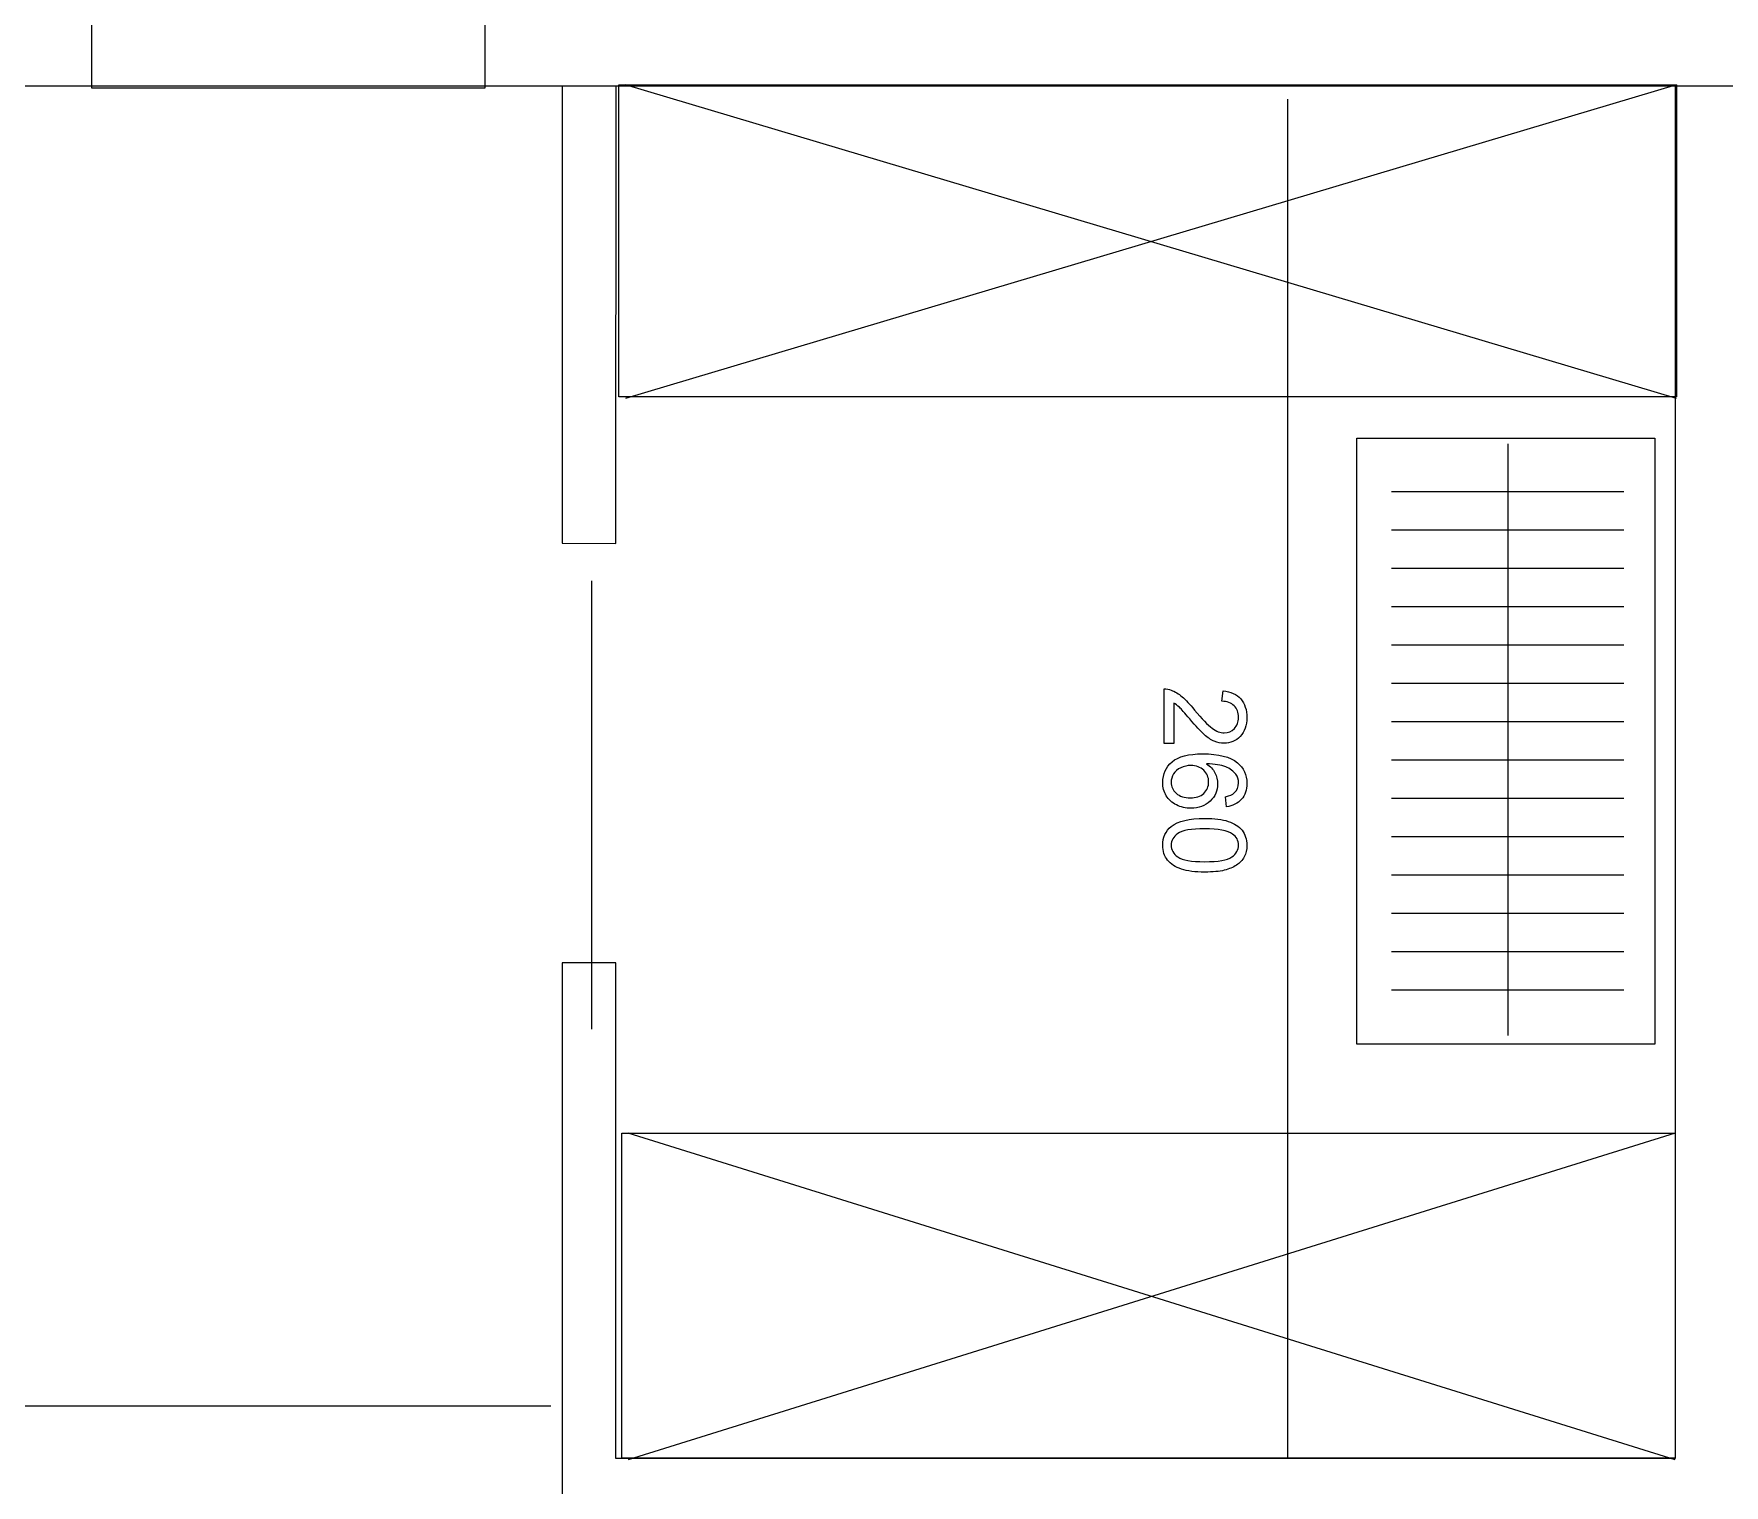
# Model space of a CAD drawing. Extents: x 2.6 to 26.4, y 3.1 to 19.6.
# Drawn here: x 16.66 to 19.85, y 12.593 to 15.331 of the extents above; entities that cross this region are included whole.
import ezdxf

# ---------------------------------------------------------------- set-up
doc = ezdxf.new("R2010")
doc.units = 0
for name, color, linetype in [('garden', 7, 'CONTINUOUS'), ('meble', 7, 'CONTINUOUS'), ('okna-drzwi_kopia', 7, 'CONTINUOUS'), ('rozmiarowka_kopia', 7, 'CONTINUOUS'), ('sciany', 7, 'CONTINUOUS')]:
    doc.layers.add(name, color=color, linetype=linetype)

msp = doc.modelspace()

# ---------------------------------------------------------------- linework, layer by layer
at = {"layer": 'garden', "color": 7}
msp.add_lwpolyline([(4.470063, 15.233314), (23.784692, 15.233314), (23.784692, 6.46842), (13.747867, 6.331941), (13.610701, 6.908078), (9.37782, 6.908078), (9.307661, 6.201818), (4.470063, 6.122306)], close=True, dxfattribs=at)
at = {"layer": 'meble', "color": 7}
for points in [[(17.764478, 14.646299), (17.764478, 15.235039), (19.760384, 15.235039), (19.760384, 14.646299)], [(19.719734, 14.568477), (19.719734, 13.425375), (19.157058, 13.425375), (19.157058, 14.568477)], [(17.769807, 12.643987), (17.769807, 13.257491), (19.757757, 13.257491), (19.757757, 12.643987)]]:
    msp.add_lwpolyline(points, close=True, dxfattribs=at)
for points in [[(19.760384, 15.235039), (17.776867, 14.643099)], [(19.760384, 14.643099), (17.776867, 15.235039)], [(19.441812, 14.557917), (19.441812, 13.441232)], [(19.661056, 14.467009), (19.222568, 14.467009)], [(19.661056, 14.394716), (19.222568, 14.394716)], [(19.661056, 14.322422), (19.222568, 14.322422)], [(19.661056, 14.250129), (19.222568, 14.250129)], [(19.661056, 14.177835), (19.222568, 14.177835)], [(19.661056, 14.105541), (19.222568, 14.105541)], [(19.661056, 14.033248), (19.222568, 14.033248)], [(19.661056, 13.960955), (19.222568, 13.960955)], [(19.661056, 13.888661), (19.222568, 13.888661)], [(19.661056, 13.816368), (19.222568, 13.816368)], [(19.661056, 13.744074), (19.222568, 13.744074)], [(19.661056, 13.67178), (19.222568, 13.67178)], [(19.661056, 13.599488), (19.222568, 13.599488)], [(19.661056, 13.527193), (19.222568, 13.527193)], [(19.757757, 13.257491), (17.782146, 12.640653)], [(19.757757, 12.640653), (17.782146, 13.257491)]]:
    msp.add_lwpolyline(points, dxfattribs=at)
at = {"layer": 'okna-drzwi_kopia', "color": 7}
msp.add_lwpolyline([(17.512185, 15.730412), (16.769269, 15.730412), (16.769269, 15.229507), (17.512185, 15.229507)], close=True, dxfattribs=at)
at = {"layer": 'rozmiarowka_kopia', "color": 1}
for points in [[(19.026915, 12.645775), (19.026915, 15.208152)], [(17.636143, 12.742406), (13.942157, 12.742406)]]:
    msp.add_lwpolyline(points, dxfattribs=at)
at = {"layer": 'rozmiarowka_kopia', "color": 7}
for points in [[(18.811876, 13.992504), (18.793535, 13.992504), (18.793535, 14.095238)], [(18.811876, 14.068732), (18.811876, 13.992504)], [(18.902634, 14.072013), (18.904644, 14.091627)], [(18.9109, 13.872913), (18.90942, 13.89189)]]:
    msp.add_lwpolyline(points, dxfattribs=at)
for points in [[(18.843896, 13.950847)], [(18.870187, 13.851068)], [(18.910902, 13.872915)], [(18.870188, 13.831455)]]:
    msp.add_lwpolyline(points, close=True, dxfattribs=at)
for points in [[(18.793535, 14.095238), (18.798128, 14.095371), (18.802546, 14.094628), (18.806787, 14.093008)], [(18.806787, 14.093008), (18.813784, 14.090395), (18.820676, 14.086224), (18.827461, 14.080497)], [(18.82216, 14.060672), (18.818767, 14.063925), (18.815339, 14.066612), (18.811876, 14.068732)], [(18.827461, 14.080497), (18.834246, 14.074704), (18.842092, 14.066363), (18.850998, 14.055476)], [(18.925535, 14.063633), (18.920022, 14.069146), (18.912388, 14.07194), (18.902634, 14.072013)], [(18.904644, 14.091627), (18.919275, 14.090287), (18.930408, 14.085233), (18.938041, 14.076466)], [(18.938041, 14.076466), (18.945745, 14.067702), (18.949597, 14.055934), (18.949597, 14.041161)], [(18.841774, 14.03862), (18.832161, 14.05007), (18.825623, 14.057421), (18.82216, 14.060672)], [(18.869128, 14.009252), (18.862481, 14.015119), (18.853363, 14.024908), (18.841774, 14.03862)], [(18.850998, 14.055476), (18.864851, 14.038583), (18.875807, 14.027169), (18.883864, 14.021232)], [(18.933805, 14.041581), (18.933805, 14.050769), (18.931048, 14.05812), (18.925535, 14.063633)], [(18.925955, 14.020482), (18.931188, 14.025855), (18.933805, 14.032888), (18.933805, 14.041581)], [(18.949597, 14.041161), (18.949597, 14.026248), (18.945462, 14.014444), (18.937193, 14.005751)], [(18.888105, 13.99653), (18.882098, 13.999077), (18.875773, 14.003317), (18.869128, 14.009252)], [(18.883864, 14.021232), (18.891993, 14.015292), (18.899662, 14.012322), (18.906871, 14.012322)], [(18.937193, 14.005751), (18.928923, 13.997057), (18.918674, 13.99271), (18.906447, 13.99271)], [(18.906871, 14.012322), (18.914434, 14.012322), (18.920795, 14.015042), (18.925955, 14.020482)], [(18.80838, 13.957731), (18.820113, 13.967768), (18.839408, 13.972786), (18.866267, 13.972786)], [(18.866267, 13.972786), (18.896306, 13.972786), (18.918147, 13.967238), (18.931788, 13.956141)], [(18.906447, 13.99271), (18.900227, 13.99271), (18.894113, 13.993983), (18.888105, 13.99653)], [(18.790886, 13.918822), (18.790886, 13.934725), (18.796717, 13.947694), (18.80838, 13.957731)], [(18.825023, 13.946708), (18.819016, 13.943881), (18.814422, 13.939959), (18.81124, 13.93494)], [(18.843895, 13.950838), (18.837322, 13.950838), (18.831031, 13.949461), (18.825023, 13.946708)], [(18.868174, 13.941837), (18.862027, 13.947844), (18.853935, 13.950847), (18.843896, 13.950847)], [(18.877504, 13.919891), (18.877504, 13.928514), (18.874394, 13.935829), (18.868174, 13.941837)], [(18.909628, 13.948399), (18.901217, 13.951866), (18.889237, 13.953669), (18.873687, 13.953809)], [(18.873687, 13.953809), (18.880684, 13.949216), (18.885879, 13.943597), (18.889272, 13.936952)], [(18.928818, 13.934193), (18.924438, 13.9402), (18.918041, 13.944935), (18.909628, 13.948399)], [(18.931788, 13.956141), (18.943662, 13.946458), (18.949599, 13.933417), (18.949599, 13.917019)], [(18.797566, 13.893801), (18.793113, 13.901152), (18.790886, 13.909492), (18.790886, 13.918822)], [(18.81124, 13.93494), (18.808133, 13.92992), (18.80658, 13.924654), (18.80658, 13.919143)], [(18.80658, 13.919143), (18.80658, 13.911085), (18.80983, 13.904158), (18.81633, 13.898363)], [(18.868174, 13.898263), (18.874394, 13.90399), (18.877504, 13.911199), (18.877504, 13.919891)], [(18.894362, 13.916066), (18.894362, 13.903343), (18.889662, 13.892529), (18.880262, 13.883624)], [(18.889272, 13.936952), (18.892665, 13.930305), (18.894362, 13.923343), (18.894362, 13.916066)], [(18.925748, 13.8991), (18.931188, 13.90426), (18.933908, 13.910621), (18.933908, 13.918184)], [(18.933908, 13.918184), (18.933908, 13.924264), (18.932211, 13.9296), (18.928818, 13.934193)], [(18.949599, 13.917019), (18.949599, 13.904792), (18.946171, 13.89479), (18.939315, 13.887015)], [(18.816755, 13.876519), (18.808415, 13.880692), (18.802019, 13.886453), (18.797566, 13.893801)], [(18.81633, 13.898363), (18.82283, 13.89257), (18.831665, 13.889673), (18.842835, 13.889673)], [(18.842835, 13.889673), (18.853579, 13.889673), (18.862025, 13.892536), (18.868174, 13.898263)], [(18.880262, 13.883624), (18.870932, 13.874647), (18.858846, 13.870159), (18.844003, 13.870159)], [(18.90942, 13.89189), (18.916913, 13.893583), (18.922355, 13.895987), (18.925748, 13.8991)], [(18.939315, 13.887015), (18.932459, 13.87917), (18.922988, 13.87447), (18.910902, 13.872915)], [(18.806998, 13.835695), (18.819933, 13.845944), (18.840996, 13.851068), (18.870187, 13.851068)], [(18.844003, 13.870159), (18.834249, 13.870159), (18.825166, 13.872279), (18.816755, 13.876519)], [(18.870188, 13.851072), (18.888565, 13.851072), (18.903337, 13.849199), (18.914504, 13.845452)], [(18.914504, 13.845452), (18.925743, 13.841632), (18.934401, 13.836013), (18.940479, 13.828595)], [(18.790883, 13.800391), (18.790883, 13.815375), (18.796255, 13.827143), (18.806998, 13.835695)], [(18.819192, 13.822549), (18.810781, 13.816542), (18.806575, 13.809156), (18.806575, 13.800391)], [(18.870188, 13.831459), (18.844672, 13.831459), (18.827673, 13.828489), (18.819192, 13.822549)], [(18.922668, 13.821595), (18.913197, 13.828168), (18.895703, 13.831455), (18.870188, 13.831455)], [(18.9338, 13.800603), (18.9338, 13.809367), (18.930089, 13.816364), (18.922668, 13.821595)], [(18.940479, 13.828595), (18.946559, 13.821103), (18.949599, 13.811703), (18.949599, 13.800394)], [(18.800003, 13.772189), (18.793923, 13.77961), (18.790883, 13.789011), (18.790883, 13.800391)], [(18.806575, 13.800391), (18.806575, 13.791626), (18.810816, 13.784275), (18.819298, 13.778338)], [(18.921184, 13.778338), (18.929595, 13.784278), (18.9338, 13.7917), (18.9338, 13.800603)], [(18.949599, 13.800394), (18.949599, 13.792053), (18.947902, 13.784738), (18.944509, 13.778447)], [(18.825978, 13.755332), (18.814811, 13.759079), (18.806152, 13.764698), (18.800003, 13.772189)], [(18.819298, 13.778338), (18.827779, 13.772331), (18.844743, 13.769328), (18.870188, 13.769328)], [(18.870189, 13.749712), (18.851953, 13.749712), (18.837216, 13.751585), (18.825978, 13.755332)], [(18.870188, 13.769328), (18.895774, 13.769328), (18.912773, 13.772331), (18.921184, 13.778338)], [(18.906872, 13.753212), (18.897825, 13.750879), (18.885597, 13.749712), (18.870189, 13.749712)], [(18.929984, 13.762862), (18.923697, 13.758762), (18.915993, 13.755545), (18.906872, 13.753212)], [(18.944509, 13.778447), (18.941189, 13.772154), (18.936347, 13.766959), (18.929984, 13.762862)]]:
    msp.add_open_spline(points, degree=3, dxfattribs=at)
at = {"layer": 'sciany', "color": 7}
for points in [[(4.46841, 15.654787), (4.46841, 15.233314), (4.470064, 15.233314), (4.470064, 14.030907), (4.693047, 14.030907), (4.891485, 14.030907), (4.891485, 15.233314), (17.657689, 15.233314), (17.657689, 14.3701), (17.758562, 14.3699), (17.759362, 15.233321), (19.757734, 15.233321), (19.757734, 14.893031), (19.757734, 13.458701), (19.757733, 12.643584), (19.231107, 12.643584), (17.758639, 12.643584), (17.758639, 13.578643), (17.657405, 13.578543), (17.657405, 11.633081), (13.924481, 11.633081), (13.924481, 13.578646), (13.823246, 13.578649)], [(17.712894, 14.299077), (17.712894, 13.453142)]]:
    msp.add_lwpolyline(points, dxfattribs=at)

doc.saveas('drawing.dxf')
